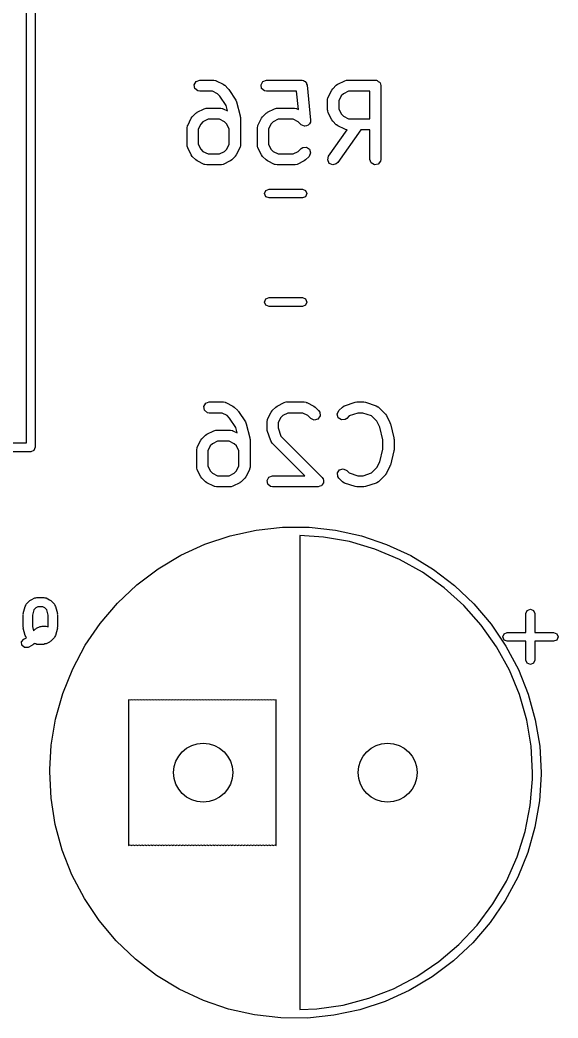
# Model space of a CAD drawing. Extents: x 62 to 228, y -146 to -46.
# Drawn here: x 118.16 to 125.46, y -125.65 to -112.13 of the extents above; entities that cross this region are included whole.
import ezdxf

# ---------------------------------------------------------------- set-up
doc = ezdxf.new("R2010")
doc.units = 0
doc.layers.add('BLACK', color=7, linetype='CONTINUOUS')

msp = doc.modelspace()

# ---------------------------------------------------------------- linework, layer by layer
at = {"layer": 'BLACK', "linetype": 'CONTINUOUS'}
for p, q in [((118.372, -110.478), (118.372, -117.918)), ((118.252, -117.858), (118.252, -110.538)), ((120.527, -113.004), (120.553, -112.959)), ((120.536, -113.054), (120.527, -113.004)), ((120.575, -113.087), (120.536, -113.054)), ((120.553, -112.959), (120.601, -112.942)), ((120.601, -112.942), (120.791, -112.942)), ((120.791, -112.942), (120.817, -112.946)), ((120.817, -112.946), (120.82, -112.949)), ((120.82, -112.949), (120.825, -112.95)), ((120.825, -112.95), (120.92, -112.997)), ((120.92, -112.997), (120.938, -113.011)), ((120.938, -113.011), (120.94, -113.011)), ((120.94, -113.011), (120.987, -113.059)), ((120.987, -113.059), (120.994, -113.068)), ((120.994, -113.068), (120.997, -113.07)), ((121.432, -113.004), (121.457, -112.959)), ((121.441, -113.054), (121.432, -113.004)), ((121.48, -113.087), (121.441, -113.054)), ((121.457, -112.959), (121.506, -112.942)), ((121.506, -112.942), (121.982, -112.942)), ((121.982, -112.942), (121.986, -112.942)), ((121.986, -112.942), (121.987, -112.942)), ((121.987, -112.942), (121.99, -112.943)), ((121.99, -112.943), (122.008, -112.946)), ((122.008, -112.946), (122.02, -112.957)), ((122.02, -112.957), (122.034, -112.963)), ((122.034, -112.963), (122.039, -112.973)), ((122.039, -112.973), (122.047, -112.979)), ((122.047, -112.979), (122.05, -112.995)), ((122.05, -112.995), (122.057, -113.009)), ((122.057, -113.009), (122.104, -113.486)), ((122.391, -113.078), (122.404, -113.06)), ((122.404, -113.06), (122.405, -113.059)), ((122.405, -113.059), (122.453, -113.011)), ((122.453, -113.011), (122.471, -112.999)), ((122.471, -112.999), (122.472, -112.997)), ((122.472, -112.997), (122.567, -112.95)), ((122.567, -112.95), (122.592, -112.942)), ((122.592, -112.942), (122.597, -112.943)), ((122.597, -112.943), (122.601, -112.942)), ((122.601, -112.942), (122.982, -112.942)), ((122.982, -112.942), (122.992, -112.943)), ((122.992, -112.943), (122.995, -112.943)), ((122.995, -112.943), (122.998, -112.945)), ((122.998, -112.945), (123.008, -112.946)), ((123.008, -112.946), (123.022, -112.959)), ((123.022, -112.959), (123.039, -112.969)), ((123.039, -112.969), (123.042, -112.975)), ((123.042, -112.975), (123.047, -112.979)), ((123.047, -112.979), (123.05, -112.998)), ((123.05, -112.998), (123.057, -113.017)), ((123.057, -113.017), (123.057, -114.017)), ((120.601, -113.092), (120.575, -113.087)), ((120.774, -113.092), (120.601, -113.092)), ((120.842, -113.126), (120.774, -113.092)), ((120.876, -113.16), (120.842, -113.126)), ((120.96, -113.286), (120.876, -113.16)), ((120.997, -113.07), (121.092, -113.213)), ((121.506, -113.092), (121.48, -113.087)), ((121.914, -113.092), (121.506, -113.092)), ((121.939, -113.34), (121.914, -113.092)), ((122.335, -113.207), (122.34, -113.182)), ((122.34, -113.182), (122.343, -113.178)), ((122.343, -113.174), (122.391, -113.078)), ((122.343, -113.178), (122.343, -113.174)), ((122.52, -113.156), (122.485, -113.225)), ((122.55, -113.126), (122.52, -113.156)), ((122.619, -113.092), (122.55, -113.126)), ((122.907, -113.092), (122.619, -113.092)), ((122.907, -113.466), (122.907, -113.092)), ((120.567, -113.378), (120.663, -113.331)), ((120.663, -113.331), (120.688, -113.323)), ((120.688, -113.323), (120.692, -113.324)), ((120.692, -113.324), (120.696, -113.323)), ((120.696, -113.323), (120.887, -113.323)), ((120.887, -113.323), (120.912, -113.327)), ((120.912, -113.327), (120.916, -113.33)), ((120.916, -113.33), (120.92, -113.331)), ((120.92, -113.331), (120.978, -113.36)), ((120.978, -113.36), (120.96, -113.286)), ((121.092, -113.213), (121.102, -113.236)), ((121.102, -113.236), (121.102, -113.237)), ((121.102, -113.237), (121.15, -113.427)), ((121.52, -113.378), (121.615, -113.331)), ((121.615, -113.331), (121.64, -113.323)), ((121.64, -113.323), (121.644, -113.324)), ((121.644, -113.324), (121.649, -113.323)), ((121.649, -113.323), (121.887, -113.323)), ((121.887, -113.323), (121.912, -113.327)), ((121.912, -113.327), (121.916, -113.33)), ((121.916, -113.33), (121.92, -113.331)), ((121.92, -113.331), (121.939, -113.34)), ((122.335, -113.35), (122.335, -113.207)), ((122.485, -113.225), (122.485, -113.332)), ((122.485, -113.332), (122.52, -113.401)), ((120.439, -113.555), (120.486, -113.459)), ((120.486, -113.459), (120.5, -113.441)), ((120.5, -113.44), (120.548, -113.392)), ((120.5, -113.441), (120.5, -113.44)), ((120.548, -113.392), (120.566, -113.379)), ((120.566, -113.379), (120.567, -113.378)), ((120.714, -113.473), (120.645, -113.507)), ((120.869, -113.473), (120.714, -113.473)), ((120.937, -113.507), (120.869, -113.473)), ((121.15, -113.427), (121.151, -113.442)), ((121.151, -113.442), (121.152, -113.445)), ((121.152, -113.445), (121.152, -113.826)), ((121.391, -113.555), (121.439, -113.459)), ((121.439, -113.459), (121.452, -113.441)), ((121.452, -113.441), (121.453, -113.44)), ((121.453, -113.44), (121.5, -113.392)), ((121.5, -113.392), (121.519, -113.379)), ((121.519, -113.379), (121.52, -113.378)), ((121.666, -113.473), (121.598, -113.507)), ((121.869, -113.473), (121.666, -113.473)), ((121.937, -113.507), (121.869, -113.473)), ((122.337, -113.354), (122.335, -113.35)), ((122.336, -113.359), (122.337, -113.354)), ((122.343, -113.384), (122.336, -113.359)), ((122.391, -113.479), (122.343, -113.384)), ((122.52, -113.401), (122.55, -113.431)), ((122.55, -113.431), (122.619, -113.466)), ((122.619, -113.466), (122.907, -113.466)), ((120.431, -113.588), (120.435, -113.563)), ((120.431, -113.826), (120.431, -113.588)), ((120.435, -113.563), (120.438, -113.559)), ((120.438, -113.559), (120.439, -113.555)), ((120.615, -113.537), (120.581, -113.606)), ((120.581, -113.606), (120.581, -113.809)), ((120.645, -113.507), (120.615, -113.537)), ((120.968, -113.537), (120.937, -113.507)), ((121.002, -113.606), (120.968, -113.537)), ((121.002, -113.809), (121.002, -113.606)), ((121.383, -113.588), (121.388, -113.563)), ((121.383, -113.826), (121.383, -113.588)), ((121.388, -113.563), (121.39, -113.559)), ((121.39, -113.559), (121.391, -113.555)), ((121.567, -113.537), (121.533, -113.606)), ((121.533, -113.606), (121.533, -113.809)), ((121.598, -113.507), (121.567, -113.537)), ((121.976, -113.546), (121.937, -113.507)), ((121.977, -113.546), (121.976, -113.546)), ((121.977, -113.547), (121.977, -113.546)), ((122, -113.557), (121.977, -113.547)), ((122.023, -113.568), (122, -113.557)), ((122.024, -113.568), (122.023, -113.568)), ((122.023, -113.568), (122.023, -113.568)), ((122.048, -113.561), (122.024, -113.568)), ((122.073, -113.554), (122.048, -113.561)), ((122.088, -113.533), (122.073, -113.554)), ((122.073, -113.554), (122.073, -113.554)), ((122.073, -113.554), (122.073, -113.554)), ((122.102, -113.512), (122.088, -113.533)), ((122.104, -113.486), (122.102, -113.511)), ((122.102, -113.511), (122.102, -113.512)), ((122.102, -113.512), (122.102, -113.512)), ((122.392, -113.48), (122.391, -113.479)), ((122.405, -113.498), (122.392, -113.48)), ((122.453, -113.546), (122.405, -113.498)), ((122.454, -113.547), (122.453, -113.546)), ((122.472, -113.56), (122.454, -113.547)), ((122.567, -113.608), (122.472, -113.56)), ((122.572, -113.608), (122.567, -113.608)), ((122.575, -113.611), (122.572, -113.608)), ((122.349, -113.974), (122.6, -113.615)), ((122.783, -113.616), (122.472, -114.06)), ((122.6, -113.615), (122.575, -113.611)), ((122.907, -113.616), (122.783, -113.616)), ((122.907, -114.017), (122.907, -113.616)), ((120.432, -113.831), (120.431, -113.826)), ((120.431, -113.835), (120.432, -113.831)), ((120.439, -113.86), (120.431, -113.835)), ((120.486, -113.955), (120.439, -113.86)), ((120.581, -113.809), (120.615, -113.877)), ((120.615, -113.877), (120.645, -113.908)), ((120.937, -113.908), (120.968, -113.877)), ((120.968, -113.877), (121.002, -113.809)), ((121.144, -113.86), (121.097, -113.955)), ((121.145, -113.855), (121.144, -113.86)), ((121.148, -113.852), (121.145, -113.855)), ((121.152, -113.826), (121.148, -113.852)), ((121.385, -113.831), (121.383, -113.826)), ((121.384, -113.835), (121.385, -113.831)), ((121.391, -113.86), (121.384, -113.835)), ((121.439, -113.955), (121.391, -113.86)), ((121.533, -113.809), (121.567, -113.877)), ((121.567, -113.877), (121.598, -113.908)), ((121.937, -113.908), (121.976, -113.869)), ((121.976, -113.869), (121.998, -113.854)), ((121.998, -113.854), (122.049, -113.849)), ((122.049, -113.849), (122.091, -113.879)), ((122.091, -113.879), (122.104, -113.928)), ((120.487, -113.956), (120.486, -113.955)), ((120.5, -113.975), (120.487, -113.956)), ((120.548, -114.022), (120.5, -113.975)), ((120.645, -113.908), (120.714, -113.942)), ((120.714, -113.942), (120.869, -113.942)), ((120.869, -113.942), (120.937, -113.908)), ((121.083, -113.975), (121.035, -114.022)), ((121.097, -113.955), (121.083, -113.973)), ((121.083, -113.973), (121.083, -113.975)), ((121.44, -113.956), (121.439, -113.955)), ((121.453, -113.975), (121.44, -113.956)), ((121.5, -114.022), (121.453, -113.975)), ((121.598, -113.908), (121.666, -113.942)), ((121.666, -113.942), (121.869, -113.942)), ((121.869, -113.942), (121.937, -113.908)), ((122.083, -113.975), (122.035, -114.022)), ((122.104, -113.928), (122.083, -113.975)), ((122.336, -114.023), (122.349, -113.974)), ((120.549, -114.023), (120.548, -114.022)), ((120.567, -114.036), (120.549, -114.023)), ((120.663, -114.084), (120.567, -114.036)), ((120.667, -114.084), (120.663, -114.084)), ((120.671, -114.087), (120.667, -114.084)), ((120.696, -114.092), (120.671, -114.087)), ((120.887, -114.092), (120.696, -114.092)), ((120.891, -114.09), (120.887, -114.092)), ((120.895, -114.091), (120.891, -114.09)), ((120.92, -114.084), (120.895, -114.091)), ((121.015, -114.036), (120.92, -114.084)), ((121.017, -114.035), (121.015, -114.036)), ((121.035, -114.022), (121.017, -114.035)), ((121.502, -114.023), (121.5, -114.022)), ((121.52, -114.036), (121.502, -114.023)), ((121.615, -114.084), (121.52, -114.036)), ((121.619, -114.084), (121.615, -114.084)), ((121.623, -114.087), (121.619, -114.084)), ((121.649, -114.092), (121.623, -114.087)), ((121.887, -114.092), (121.649, -114.092)), ((121.891, -114.09), (121.887, -114.092)), ((121.895, -114.091), (121.891, -114.09)), ((121.92, -114.084), (121.895, -114.091)), ((122.015, -114.036), (121.92, -114.084)), ((122.017, -114.035), (122.015, -114.036)), ((122.035, -114.022), (122.017, -114.035)), ((122.357, -114.07), (122.336, -114.023)), ((122.404, -114.091), (122.357, -114.07)), ((122.453, -114.078), (122.404, -114.091)), ((122.472, -114.06), (122.453, -114.078)), ((122.924, -114.065), (122.907, -114.017)), ((122.969, -114.091), (122.924, -114.065)), ((123.019, -114.082), (122.969, -114.091)), ((123.052, -114.042), (123.019, -114.082)), ((123.057, -114.017), (123.052, -114.042)), ((121.498, -114.437), (121.541, -114.419)), ((121.541, -114.419), (121.995, -114.419)), ((121.995, -114.419), (122.037, -114.437)), ((121.481, -114.479), (121.498, -114.437)), ((121.498, -114.522), (121.481, -114.479)), ((121.541, -114.539), (121.498, -114.522)), ((121.995, -114.539), (121.541, -114.539)), ((122.037, -114.522), (121.995, -114.539)), ((122.037, -114.437), (122.055, -114.479)), ((122.055, -114.479), (122.037, -114.522)), ((121.481, -115.949), (121.498, -115.907)), ((121.498, -115.907), (121.541, -115.889)), ((121.541, -115.889), (121.995, -115.889)), ((121.995, -115.889), (122.037, -115.907)), ((122.037, -115.907), (122.055, -115.949)), ((121.498, -115.992), (121.481, -115.949)), ((121.541, -116.009), (121.498, -115.992)), ((121.995, -116.009), (121.541, -116.009)), ((122.037, -115.992), (121.995, -116.009)), ((122.055, -115.949), (122.037, -115.992)), ((120.658, -117.366), (120.683, -117.321)), ((120.666, -117.416), (120.658, -117.366)), ((120.683, -117.321), (120.731, -117.304)), ((120.731, -117.304), (120.922, -117.304)), ((120.922, -117.304), (120.948, -117.308)), ((120.948, -117.308), (120.951, -117.311)), ((120.951, -117.311), (120.955, -117.312)), ((120.955, -117.312), (121.051, -117.359)), ((121.051, -117.359), (121.069, -117.373)), ((121.069, -117.373), (121.07, -117.373)), ((121.07, -117.373), (121.118, -117.421)), ((121.583, -117.421), (121.631, -117.373)), ((121.631, -117.373), (121.649, -117.361)), ((121.649, -117.361), (121.65, -117.359)), ((121.65, -117.359), (121.746, -117.312)), ((121.746, -117.312), (121.77, -117.304)), ((121.77, -117.304), (121.775, -117.305)), ((121.775, -117.305), (121.779, -117.304)), ((121.779, -117.304), (122.017, -117.304)), ((122.017, -117.304), (122.043, -117.308)), ((122.043, -117.308), (122.046, -117.311)), ((122.046, -117.311), (122.051, -117.312)), ((122.051, -117.312), (122.146, -117.359)), ((122.146, -117.359), (122.164, -117.373)), ((122.164, -117.373), (122.165, -117.373)), ((122.165, -117.373), (122.213, -117.421)), ((122.488, -117.421), (122.536, -117.373)), ((122.536, -117.373), (122.557, -117.358)), ((122.557, -117.358), (122.561, -117.358)), ((122.561, -117.358), (122.565, -117.355)), ((122.565, -117.355), (122.708, -117.308)), ((122.708, -117.308), (122.73, -117.304)), ((122.73, -117.304), (122.731, -117.304)), ((122.731, -117.304), (122.827, -117.304)), ((122.827, -117.304), (122.849, -117.308)), ((122.849, -117.308), (122.85, -117.308)), ((122.85, -117.308), (122.993, -117.355)), ((122.993, -117.355), (123.016, -117.368)), ((123.016, -117.368), (123.018, -117.371)), ((123.018, -117.371), (123.023, -117.373)), ((123.023, -117.373), (123.118, -117.469)), ((120.706, -117.449), (120.666, -117.416)), ((120.731, -117.454), (120.706, -117.449)), ((120.904, -117.454), (120.731, -117.454)), ((120.973, -117.488), (120.904, -117.454)), ((121.006, -117.522), (120.973, -117.488)), ((121.09, -117.648), (121.006, -117.522)), ((121.118, -117.421), (121.124, -117.43)), ((121.124, -117.43), (121.127, -117.432)), ((121.127, -117.432), (121.222, -117.575)), ((121.521, -117.536), (121.569, -117.44)), ((121.569, -117.44), (121.582, -117.422)), ((121.582, -117.422), (121.583, -117.421)), ((121.698, -117.518), (121.664, -117.587)), ((121.728, -117.488), (121.698, -117.518)), ((121.797, -117.454), (121.728, -117.488)), ((121.999, -117.454), (121.797, -117.454)), ((122.068, -117.488), (121.999, -117.454)), ((122.107, -117.527), (122.068, -117.488)), ((122.153, -117.549), (122.107, -117.527)), ((122.232, -117.493), (122.203, -117.535)), ((122.213, -117.421), (122.228, -117.442)), ((122.228, -117.442), (122.232, -117.493)), ((122.466, -117.467), (122.488, -117.421)), ((122.48, -117.517), (122.466, -117.467)), ((122.522, -117.546), (122.48, -117.517)), ((122.594, -117.527), (122.573, -117.542)), ((122.629, -117.492), (122.594, -117.527)), ((122.744, -117.454), (122.629, -117.492)), ((122.814, -117.454), (122.744, -117.454)), ((122.929, -117.492), (122.814, -117.454)), ((123.003, -117.566), (122.929, -117.492)), ((123.118, -117.469), (123.131, -117.487)), ((123.131, -117.487), (123.132, -117.488)), ((123.132, -117.488), (123.179, -117.583)), ((121.109, -117.722), (121.09, -117.648)), ((121.222, -117.575), (121.233, -117.598)), ((121.233, -117.598), (121.233, -117.599)), ((121.233, -117.599), (121.28, -117.789)), ((121.514, -117.569), (121.518, -117.544)), ((121.514, -117.664), (121.514, -117.569)), ((121.514, -117.666), (121.514, -117.664)), ((121.517, -117.688), (121.514, -117.666)), ((121.518, -117.544), (121.521, -117.54)), ((121.521, -117.54), (121.521, -117.536)), ((121.664, -117.587), (121.664, -117.652)), ((121.664, -117.652), (121.702, -117.767)), ((122.203, -117.535), (122.153, -117.549)), ((122.573, -117.542), (122.522, -117.546)), ((123.042, -117.643), (123.003, -117.566)), ((123.085, -117.817), (123.042, -117.643)), ((123.179, -117.583), (123.183, -117.596)), ((123.183, -117.596), (123.185, -117.599)), ((123.185, -117.599), (123.233, -117.789)), ((120.63, -117.803), (120.631, -117.802)), ((120.631, -117.802), (120.678, -117.754)), ((120.678, -117.754), (120.697, -117.741)), ((120.697, -117.741), (120.698, -117.74)), ((120.698, -117.74), (120.793, -117.693)), ((120.793, -117.693), (120.818, -117.685)), ((120.818, -117.685), (120.822, -117.686)), ((120.822, -117.686), (120.827, -117.685)), ((120.827, -117.685), (121.017, -117.685)), ((121.017, -117.685), (121.043, -117.689)), ((121.043, -117.689), (121.046, -117.692)), ((121.046, -117.692), (121.051, -117.693)), ((121.051, -117.693), (121.109, -117.722)), ((121.28, -117.789), (121.281, -117.804)), ((121.565, -117.831), (121.517, -117.688)), ((121.702, -117.767), (122.261, -118.326)), ((123.233, -117.789), (123.234, -117.804)), ((110.932, -117.858), (118.252, -117.858)), ((118.372, -117.918), (118.355, -117.961)), ((120.561, -117.95), (120.566, -117.925)), ((120.566, -117.925), (120.569, -117.921)), ((120.569, -117.917), (120.617, -117.821)), ((120.569, -117.921), (120.569, -117.917)), ((120.617, -117.821), (120.63, -117.803)), ((120.745, -117.899), (120.711, -117.968)), ((120.776, -117.869), (120.745, -117.899)), ((120.844, -117.835), (120.776, -117.869)), ((120.999, -117.835), (120.844, -117.835)), ((121.068, -117.869), (120.999, -117.835)), ((121.098, -117.899), (121.068, -117.869)), ((121.133, -117.968), (121.098, -117.899)), ((121.281, -117.804), (121.283, -117.807)), ((121.283, -117.807), (121.283, -118.188)), ((121.568, -117.835), (121.565, -117.831)), ((121.568, -117.839), (121.568, -117.835)), ((121.583, -117.86), (121.568, -117.839)), ((122.027, -118.304), (121.583, -117.86)), ((123.085, -117.941), (123.085, -117.817)), ((123.234, -117.804), (123.235, -117.807)), ((123.235, -117.807), (123.235, -117.95)), ((118.312, -117.978), (110.872, -117.978)), ((118.355, -117.961), (118.312, -117.978)), ((120.561, -118.188), (120.561, -117.95)), ((120.711, -117.968), (120.711, -118.171)), ((121.133, -118.171), (121.133, -117.968)), ((123.042, -118.115), (123.085, -117.941)), ((123.233, -117.968), (123.185, -118.159)), ((123.235, -117.95), (123.232, -117.965)), ((123.232, -117.965), (123.233, -117.968)), ((120.563, -118.193), (120.561, -118.188)), ((120.562, -118.197), (120.563, -118.193)), ((120.569, -118.222), (120.562, -118.197)), ((120.711, -118.171), (120.745, -118.239)), ((121.098, -118.239), (121.133, -118.171)), ((121.283, -118.188), (121.278, -118.214)), ((122.929, -118.266), (123.003, -118.191)), ((123.003, -118.191), (123.042, -118.115)), ((123.179, -118.174), (123.132, -118.269)), ((123.18, -118.171), (123.179, -118.174)), ((123.185, -118.159), (123.18, -118.171)), ((120.617, -118.317), (120.569, -118.222)), ((120.618, -118.318), (120.617, -118.317)), ((120.631, -118.337), (120.618, -118.318)), ((120.678, -118.384), (120.631, -118.337)), ((120.745, -118.239), (120.776, -118.27)), ((120.776, -118.27), (120.844, -118.304)), ((120.844, -118.304), (120.999, -118.304)), ((120.999, -118.304), (121.068, -118.27)), ((121.068, -118.27), (121.098, -118.239)), ((121.213, -118.337), (121.165, -118.384)), ((121.214, -118.335), (121.213, -118.337)), ((121.227, -118.317), (121.214, -118.335)), ((121.275, -118.222), (121.227, -118.317)), ((121.278, -118.214), (121.275, -118.217)), ((121.275, -118.217), (121.275, -118.222)), ((121.515, -118.366), (121.54, -118.321)), ((121.54, -118.321), (121.589, -118.304)), ((121.589, -118.304), (122.027, -118.304)), ((122.261, -118.326), (122.27, -118.339)), ((122.27, -118.339), (122.273, -118.341)), ((122.273, -118.341), (122.273, -118.343)), ((122.273, -118.343), (122.276, -118.347)), ((122.469, -118.264), (122.498, -118.222)), ((122.473, -118.315), (122.469, -118.264)), ((122.488, -118.337), (122.473, -118.315)), ((122.536, -118.384), (122.488, -118.337)), ((122.498, -118.222), (122.547, -118.209)), ((122.547, -118.209), (122.594, -118.231)), ((122.594, -118.231), (122.629, -118.266)), ((122.629, -118.266), (122.744, -118.304)), ((122.744, -118.304), (122.815, -118.304)), ((122.815, -118.304), (122.929, -118.266)), ((123.118, -118.289), (123.023, -118.384)), ((123.132, -118.269), (123.118, -118.287)), ((123.118, -118.287), (123.118, -118.289)), ((120.68, -118.385), (120.678, -118.384)), ((120.698, -118.398), (120.68, -118.385)), ((120.793, -118.446), (120.698, -118.398)), ((120.798, -118.446), (120.793, -118.446)), ((120.801, -118.449), (120.798, -118.446)), ((120.827, -118.454), (120.801, -118.449)), ((121.017, -118.454), (120.827, -118.454)), ((121.021, -118.452), (121.017, -118.454)), ((121.026, -118.453), (121.021, -118.452)), ((121.051, -118.446), (121.026, -118.453)), ((121.146, -118.398), (121.051, -118.446)), ((121.147, -118.397), (121.146, -118.398)), ((121.165, -118.384), (121.147, -118.397)), ((121.524, -118.416), (121.515, -118.366)), ((121.563, -118.449), (121.524, -118.416)), ((121.589, -118.454), (121.563, -118.449)), ((122.208, -118.454), (121.589, -118.454)), ((122.229, -118.446), (122.208, -118.454)), ((122.251, -118.44), (122.229, -118.446)), ((122.253, -118.437), (122.251, -118.44)), ((122.256, -118.436), (122.253, -118.437)), ((122.267, -118.417), (122.256, -118.436)), ((122.28, -118.398), (122.267, -118.417)), ((122.276, -118.347), (122.278, -118.37)), ((122.278, -118.37), (122.281, -118.392)), ((122.281, -118.392), (122.28, -118.395)), ((122.28, -118.395), (122.28, -118.398)), ((122.54, -118.386), (122.536, -118.384)), ((122.542, -118.39), (122.54, -118.386)), ((122.565, -118.402), (122.542, -118.39)), ((122.708, -118.45), (122.565, -118.402)), ((122.709, -118.45), (122.708, -118.45)), ((122.731, -118.454), (122.709, -118.45)), ((122.827, -118.454), (122.731, -118.454)), ((122.828, -118.453), (122.827, -118.454)), ((122.85, -118.45), (122.828, -118.453)), ((122.993, -118.402), (122.85, -118.45)), ((122.997, -118.4), (122.993, -118.402)), ((123.001, -118.399), (122.997, -118.4)), ((123.023, -118.384), (123.001, -118.399)), ((121.366, -119.039), (121.724, -119.001)), ((121.724, -119.001), (122.084, -119.002)), ((122.084, -119.002), (122.442, -119.041)), ((120.672, -119.23), (121.014, -119.116)), ((121.014, -119.116), (121.366, -119.039)), ((122.279, -119.134), (121.958, -119.114)), ((121.958, -119.114), (121.958, -125.536)), ((122.632, -119.196), (122.279, -119.134)), ((122.442, -119.041), (122.794, -119.119)), ((122.794, -119.119), (123.135, -119.235)), ((120.345, -119.381), (120.672, -119.23)), ((122.977, -119.298), (122.632, -119.196)), ((123.135, -119.235), (123.461, -119.386)), ((120.036, -119.566), (120.345, -119.381)), ((123.307, -119.437), (122.977, -119.298)), ((123.461, -119.386), (123.77, -119.572)), ((123.621, -119.612), (123.307, -119.437)), ((119.749, -119.783), (120.036, -119.566)), ((123.913, -119.821), (123.621, -119.612)), ((123.77, -119.572), (124.056, -119.79)), ((119.487, -120.03), (119.749, -119.783)), ((124.179, -120.061), (123.913, -119.821)), ((124.056, -119.79), (124.318, -120.038)), ((118.316, -119.984), (118.365, -119.959)), ((118.365, -119.959), (118.379, -119.958)), ((118.379, -119.958), (118.393, -119.953)), ((118.393, -119.953), (118.49, -119.953)), ((118.49, -119.953), (118.503, -119.958)), ((118.503, -119.958), (118.518, -119.959)), ((118.518, -119.959), (118.567, -119.984)), ((118.21, -120.17), (118.235, -120.073)), ((118.235, -120.073), (118.245, -120.06)), ((118.245, -120.06), (118.251, -120.044)), ((118.251, -120.044), (118.3, -119.995)), ((118.3, -119.995), (118.309, -119.991)), ((118.309, -119.991), (118.316, -119.984)), ((118.382, -120.093), (118.354, -120.121)), ((118.408, -120.08), (118.382, -120.093)), ((118.475, -120.08), (118.408, -120.08)), ((118.501, -120.093), (118.475, -120.08)), ((118.529, -120.121), (118.501, -120.093)), ((118.567, -119.984), (118.573, -119.991)), ((118.573, -119.991), (118.583, -119.995)), ((118.583, -119.995), (118.631, -120.044)), ((118.631, -120.044), (118.638, -120.06)), ((118.638, -120.06), (118.648, -120.073)), ((118.648, -120.073), (118.672, -120.17)), ((119.253, -120.304), (119.487, -120.03)), ((124.418, -120.329), (124.179, -120.061)), ((124.318, -120.038), (124.551, -120.313)), ((118.209, -120.186), (118.212, -120.178)), ((118.209, -120.355), (118.209, -120.186)), ((118.212, -120.178), (118.21, -120.17)), ((118.354, -120.121), (118.336, -120.193)), ((118.336, -120.193), (118.336, -120.347)), ((118.547, -120.193), (118.529, -120.121)), ((118.547, -120.347), (118.547, -120.193)), ((118.672, -120.17), (118.671, -120.178)), ((118.671, -120.178), (118.674, -120.186)), ((118.674, -120.186), (118.674, -120.355)), ((125.023, -120.172), (125.041, -120.13)), ((125.023, -120.427), (125.023, -120.172)), ((125.041, -120.13), (125.083, -120.112)), ((125.083, -120.112), (125.126, -120.13)), ((125.126, -120.13), (125.143, -120.172)), ((125.143, -120.172), (125.143, -120.427)), ((118.212, -120.362), (118.209, -120.355)), ((118.21, -120.37), (118.212, -120.362)), ((118.235, -120.467), (118.21, -120.37)), ((118.336, -120.347), (118.35, -120.405)), ((118.382, -120.379), (118.389, -120.371)), ((118.389, -120.371), (118.437, -120.346)), ((118.437, -120.346), (118.452, -120.345)), ((118.452, -120.345), (118.466, -120.34)), ((118.466, -120.34), (118.514, -120.34)), ((118.514, -120.34), (118.546, -120.353)), ((118.546, -120.353), (118.547, -120.347)), ((118.672, -120.37), (118.648, -120.467)), ((118.674, -120.355), (118.671, -120.362)), ((118.671, -120.362), (118.672, -120.37)), ((119.05, -120.601), (119.253, -120.304)), ((124.625, -120.623), (124.418, -120.329)), ((124.551, -120.313), (124.752, -120.611)), ((118.219, -120.516), (118.254, -120.499)), ((118.245, -120.481), (118.235, -120.467)), ((118.251, -120.497), (118.245, -120.481)), ((118.254, -120.499), (118.251, -120.497)), ((118.35, -120.405), (118.372, -120.383)), ((118.372, -120.383), (118.382, -120.379)), ((118.631, -120.497), (118.583, -120.545)), ((118.638, -120.481), (118.631, -120.497)), ((118.648, -120.467), (118.638, -120.481)), ((124.708, -120.487), (124.726, -120.445)), ((124.726, -120.53), (124.708, -120.487)), ((124.726, -120.445), (124.768, -120.427)), ((124.768, -120.427), (125.023, -120.427)), ((125.143, -120.427), (125.398, -120.427)), ((125.398, -120.427), (125.441, -120.445)), ((125.441, -120.445), (125.458, -120.487)), ((125.458, -120.487), (125.441, -120.53)), ((118.188, -120.553), (118.219, -120.516)), ((118.191, -120.601), (118.188, -120.553)), ((118.228, -120.633), (118.191, -120.601)), ((118.276, -120.629), (118.228, -120.633)), ((118.325, -120.605), (118.276, -120.629)), ((118.332, -120.597), (118.325, -120.605)), ((118.341, -120.593), (118.332, -120.597)), ((118.357, -120.577), (118.341, -120.593)), ((118.365, -120.581), (118.357, -120.577)), ((118.379, -120.582), (118.365, -120.581)), ((118.393, -120.588), (118.379, -120.582)), ((118.49, -120.588), (118.393, -120.588)), ((118.503, -120.582), (118.49, -120.588)), ((118.518, -120.581), (118.503, -120.582)), ((118.567, -120.557), (118.518, -120.581)), ((118.573, -120.549), (118.567, -120.557)), ((118.583, -120.545), (118.573, -120.549)), ((118.88, -120.919), (119.05, -120.601)), ((124.798, -120.937), (124.625, -120.623)), ((124.768, -120.547), (124.726, -120.53)), ((124.752, -120.611), (124.921, -120.93)), ((125.023, -120.547), (124.768, -120.547)), ((125.023, -120.802), (125.023, -120.547)), ((125.398, -120.547), (125.143, -120.547)), ((125.143, -120.547), (125.143, -120.802)), ((125.441, -120.53), (125.398, -120.547)), ((125.041, -120.845), (125.023, -120.802)), ((125.083, -120.862), (125.041, -120.845)), ((125.126, -120.845), (125.083, -120.862)), ((125.143, -120.802), (125.126, -120.845)), ((118.746, -121.253), (118.88, -120.919)), ((124.934, -121.269), (124.798, -120.937)), ((124.921, -120.93), (125.054, -121.264)), ((118.648, -121.6), (118.746, -121.253)), ((125.033, -121.614), (124.934, -121.269)), ((125.054, -121.264), (125.15, -121.611)), ((119.657, -121.346), (119.637, -121.338)), ((119.637, -121.338), (119.637, -123.315)), ((119.677, -121.338), (119.657, -121.346)), ((119.697, -121.346), (119.677, -121.338)), ((119.717, -121.338), (119.697, -121.346)), ((119.737, -121.346), (119.717, -121.338)), ((119.757, -121.338), (119.737, -121.346)), ((119.777, -121.346), (119.757, -121.338)), ((119.797, -121.338), (119.777, -121.346)), ((119.817, -121.346), (119.797, -121.338)), ((119.837, -121.338), (119.817, -121.346)), ((119.857, -121.346), (119.837, -121.338)), ((119.877, -121.338), (119.857, -121.346)), ((119.897, -121.346), (119.877, -121.338)), ((119.917, -121.338), (119.897, -121.346)), ((119.937, -121.346), (119.917, -121.338)), ((119.957, -121.338), (119.937, -121.346)), ((119.977, -121.346), (119.957, -121.338)), ((119.997, -121.338), (119.977, -121.346)), ((120.017, -121.346), (119.997, -121.338)), ((120.037, -121.338), (120.017, -121.346)), ((120.057, -121.346), (120.037, -121.338)), ((120.077, -121.338), (120.057, -121.346)), ((120.097, -121.346), (120.077, -121.338)), ((120.117, -121.338), (120.097, -121.346)), ((120.137, -121.346), (120.117, -121.338)), ((120.157, -121.338), (120.137, -121.346)), ((120.177, -121.346), (120.157, -121.338)), ((120.197, -121.338), (120.177, -121.346)), ((120.217, -121.346), (120.197, -121.338)), ((120.237, -121.338), (120.217, -121.346)), ((120.257, -121.346), (120.237, -121.338)), ((120.277, -121.338), (120.257, -121.346)), ((120.297, -121.346), (120.277, -121.338)), ((120.317, -121.338), (120.297, -121.346)), ((120.337, -121.346), (120.317, -121.338)), ((120.357, -121.338), (120.337, -121.346)), ((120.377, -121.346), (120.357, -121.338)), ((120.397, -121.338), (120.377, -121.346)), ((120.417, -121.346), (120.397, -121.338)), ((120.437, -121.338), (120.417, -121.346)), ((120.457, -121.346), (120.437, -121.338)), ((120.477, -121.338), (120.457, -121.346)), ((120.497, -121.346), (120.477, -121.338)), ((120.517, -121.338), (120.497, -121.346)), ((120.537, -121.346), (120.517, -121.338)), ((120.557, -121.338), (120.537, -121.346)), ((120.577, -121.346), (120.557, -121.338)), ((120.597, -121.338), (120.577, -121.346)), ((120.617, -121.346), (120.597, -121.338)), ((120.637, -121.338), (120.617, -121.346)), ((120.657, -121.346), (120.637, -121.338)), ((120.677, -121.338), (120.657, -121.346)), ((120.697, -121.346), (120.677, -121.338)), ((120.717, -121.338), (120.697, -121.346)), ((120.737, -121.346), (120.717, -121.338)), ((120.757, -121.338), (120.737, -121.346)), ((120.777, -121.346), (120.757, -121.338)), ((120.797, -121.338), (120.777, -121.346)), ((120.817, -121.346), (120.797, -121.338)), ((120.837, -121.338), (120.817, -121.346)), ((120.857, -121.346), (120.837, -121.338)), ((120.877, -121.338), (120.857, -121.346)), ((120.897, -121.346), (120.877, -121.338)), ((120.917, -121.338), (120.897, -121.346)), ((120.937, -121.346), (120.917, -121.338)), ((120.957, -121.338), (120.937, -121.346)), ((120.977, -121.346), (120.957, -121.338)), ((120.997, -121.338), (120.977, -121.346)), ((121.017, -121.346), (120.997, -121.338)), ((121.037, -121.338), (121.017, -121.346)), ((121.057, -121.346), (121.037, -121.338)), ((121.077, -121.338), (121.057, -121.346)), ((121.097, -121.346), (121.077, -121.338)), ((121.117, -121.338), (121.097, -121.346)), ((121.137, -121.346), (121.117, -121.338)), ((121.157, -121.338), (121.137, -121.346)), ((121.177, -121.346), (121.157, -121.338)), ((121.198, -121.338), (121.177, -121.346)), ((121.218, -121.346), (121.198, -121.338)), ((121.238, -121.338), (121.218, -121.346)), ((121.258, -121.346), (121.238, -121.338)), ((121.278, -121.338), (121.258, -121.346)), ((121.298, -121.346), (121.278, -121.338)), ((121.318, -121.338), (121.298, -121.346)), ((121.338, -121.346), (121.318, -121.338)), ((121.358, -121.338), (121.338, -121.346)), ((121.378, -121.346), (121.358, -121.338)), ((121.398, -121.338), (121.378, -121.346)), ((121.418, -121.346), (121.398, -121.338)), ((121.438, -121.338), (121.418, -121.346)), ((121.458, -121.346), (121.438, -121.338)), ((121.478, -121.338), (121.458, -121.346)), ((121.498, -121.346), (121.478, -121.338)), ((121.518, -121.338), (121.498, -121.346)), ((121.538, -121.346), (121.518, -121.338)), ((121.558, -121.338), (121.538, -121.346)), ((121.578, -121.346), (121.558, -121.338)), ((121.598, -121.338), (121.578, -121.346)), ((121.618, -121.346), (121.598, -121.338)), ((121.638, -121.338), (121.618, -121.346)), ((121.638, -123.315), (121.638, -121.338)), ((118.589, -121.955), (118.648, -121.6)), ((125.093, -121.968), (125.033, -121.614)), ((125.15, -121.611), (125.209, -121.967)), ((118.57, -122.282), (118.589, -121.955)), ((125.113, -122.326), (125.093, -121.968)), ((125.209, -121.967), (125.228, -122.326)), ((118.568, -122.315), (118.57, -122.282)), ((118.586, -122.674), (118.568, -122.315)), ((125.112, -122.416), (125.113, -122.326)), ((125.228, -122.35), (125.206, -122.709)), ((125.228, -122.326), (125.228, -122.35)), ((125.082, -122.774), (125.112, -122.416)), ((118.643, -123.03), (118.586, -122.674)), ((125.012, -123.126), (125.082, -122.774)), ((125.206, -122.709), (125.145, -123.064)), ((118.738, -123.378), (118.643, -123.03)), ((125.145, -123.064), (125.047, -123.411)), ((124.904, -123.468), (125.012, -123.126)), ((119.637, -123.315), (119.657, -123.306)), ((119.657, -123.306), (119.677, -123.315)), ((119.677, -123.315), (119.697, -123.306)), ((119.697, -123.306), (119.717, -123.315)), ((119.717, -123.315), (119.737, -123.306)), ((119.737, -123.306), (119.757, -123.315)), ((119.757, -123.315), (119.777, -123.306)), ((119.777, -123.306), (119.797, -123.315)), ((119.797, -123.315), (119.817, -123.306)), ((119.817, -123.306), (119.837, -123.315)), ((119.837, -123.315), (119.857, -123.306)), ((119.857, -123.306), (119.877, -123.315)), ((119.877, -123.315), (119.897, -123.306)), ((119.897, -123.306), (119.917, -123.315)), ((119.917, -123.315), (119.937, -123.306)), ((119.937, -123.306), (119.957, -123.315)), ((119.957, -123.315), (119.977, -123.306)), ((119.977, -123.306), (119.997, -123.315)), ((119.997, -123.315), (120.017, -123.306)), ((120.017, -123.306), (120.037, -123.315)), ((120.037, -123.315), (120.057, -123.306)), ((120.057, -123.306), (120.077, -123.315)), ((120.077, -123.315), (120.097, -123.306)), ((120.097, -123.306), (120.117, -123.315)), ((120.117, -123.315), (120.137, -123.306)), ((120.137, -123.306), (120.157, -123.315)), ((120.157, -123.315), (120.177, -123.306)), ((120.177, -123.306), (120.197, -123.315)), ((120.197, -123.315), (120.217, -123.306)), ((120.217, -123.306), (120.237, -123.315)), ((120.237, -123.315), (120.257, -123.306)), ((120.257, -123.306), (120.277, -123.315)), ((120.277, -123.315), (120.297, -123.306)), ((120.297, -123.306), (120.317, -123.315)), ((120.317, -123.315), (120.337, -123.306)), ((120.337, -123.306), (120.357, -123.315)), ((120.357, -123.315), (120.377, -123.306)), ((120.377, -123.306), (120.397, -123.315)), ((120.397, -123.315), (120.417, -123.306)), ((120.417, -123.306), (120.437, -123.315)), ((120.437, -123.315), (120.457, -123.306)), ((120.457, -123.306), (120.477, -123.315)), ((120.477, -123.315), (120.497, -123.306)), ((120.497, -123.306), (120.517, -123.315)), ((120.517, -123.315), (120.537, -123.306)), ((120.537, -123.306), (120.557, -123.315)), ((120.557, -123.315), (120.577, -123.306)), ((120.577, -123.306), (120.597, -123.315)), ((120.597, -123.315), (120.617, -123.306)), ((120.617, -123.306), (120.637, -123.315)), ((120.637, -123.315), (120.657, -123.306)), ((120.657, -123.306), (120.677, -123.315)), ((120.677, -123.315), (120.697, -123.306)), ((120.697, -123.306), (120.717, -123.315)), ((120.717, -123.315), (120.737, -123.306)), ((120.737, -123.306), (120.757, -123.315)), ((120.757, -123.315), (120.777, -123.306)), ((120.777, -123.306), (120.797, -123.315)), ((120.797, -123.315), (120.817, -123.306)), ((120.817, -123.306), (120.837, -123.315)), ((120.837, -123.315), (120.857, -123.306)), ((120.857, -123.306), (120.877, -123.315)), ((120.877, -123.315), (120.897, -123.306)), ((120.897, -123.306), (120.917, -123.315)), ((120.917, -123.315), (120.937, -123.306)), ((120.937, -123.306), (120.957, -123.315)), ((120.957, -123.315), (120.977, -123.306)), ((120.977, -123.306), (120.997, -123.315)), ((120.997, -123.315), (121.017, -123.306)), ((121.017, -123.306), (121.037, -123.315)), ((121.037, -123.315), (121.057, -123.306)), ((121.057, -123.306), (121.077, -123.315)), ((121.077, -123.315), (121.097, -123.306)), ((121.097, -123.306), (121.117, -123.315)), ((121.117, -123.315), (121.137, -123.306)), ((121.137, -123.306), (121.157, -123.315)), ((121.157, -123.315), (121.177, -123.306)), ((121.177, -123.306), (121.198, -123.315)), ((121.198, -123.315), (121.218, -123.306)), ((121.218, -123.306), (121.238, -123.315)), ((121.238, -123.315), (121.258, -123.306)), ((121.258, -123.306), (121.278, -123.315)), ((121.278, -123.315), (121.298, -123.306)), ((121.298, -123.306), (121.318, -123.315)), ((121.318, -123.315), (121.338, -123.306)), ((121.338, -123.306), (121.358, -123.315)), ((121.358, -123.315), (121.378, -123.306)), ((121.378, -123.306), (121.398, -123.315)), ((121.398, -123.315), (121.418, -123.306)), ((121.418, -123.306), (121.438, -123.315)), ((121.438, -123.315), (121.458, -123.306)), ((121.458, -123.306), (121.478, -123.315)), ((121.478, -123.315), (121.498, -123.306)), ((121.498, -123.306), (121.518, -123.315)), ((121.518, -123.315), (121.538, -123.306)), ((121.538, -123.306), (121.558, -123.315)), ((121.558, -123.315), (121.578, -123.306)), ((121.578, -123.306), (121.598, -123.315)), ((121.598, -123.315), (121.618, -123.306)), ((121.618, -123.306), (121.638, -123.315)), ((118.87, -123.713), (118.738, -123.378)), ((124.758, -123.796), (124.904, -123.468)), ((125.047, -123.411), (124.911, -123.744)), ((119.038, -124.032), (118.87, -123.713)), ((124.911, -123.744), (124.74, -124.061)), ((124.576, -124.106), (124.758, -123.796)), ((119.239, -124.33), (119.038, -124.032)), ((124.361, -124.393), (124.576, -124.106)), ((124.74, -124.061), (124.536, -124.358)), ((119.471, -124.606), (119.239, -124.33)), ((124.115, -124.655), (124.361, -124.393)), ((124.536, -124.358), (124.302, -124.631)), ((119.731, -124.855), (119.471, -124.606)), ((123.842, -124.887), (124.115, -124.655)), ((124.302, -124.631), (124.039, -124.877)), ((120.017, -125.074), (119.731, -124.855)), ((123.544, -125.088), (123.842, -124.887)), ((124.039, -124.877), (123.751, -125.094)), ((120.325, -125.261), (120.017, -125.074)), ((123.226, -125.254), (123.544, -125.088)), ((123.751, -125.094), (123.441, -125.277)), ((120.651, -125.414), (120.325, -125.261)), ((122.892, -125.384), (123.226, -125.254)), ((123.441, -125.277), (123.113, -125.427)), ((120.991, -125.531), (120.651, -125.414)), ((122.189, -125.528), (122.545, -125.476)), ((122.545, -125.476), (122.892, -125.384)), ((123.113, -125.427), (122.771, -125.54)), ((121.343, -125.61), (120.991, -125.531)), ((121.701, -125.651), (121.343, -125.61)), ((121.958, -125.536), (122.189, -125.528)), ((122.419, -125.615), (122.061, -125.652)), ((122.771, -125.54), (122.419, -125.615)), ((122.061, -125.652), (121.701, -125.651))]:
    msp.add_line(p, q, dxfattribs=at)
at = {"layer": 'BLACK'}
for centre in [(120.648, -122.326), (123.148, -122.326)]:
    msp.add_circle(centre, 0.4, dxfattribs=at)

doc.saveas('drawing.dxf')
